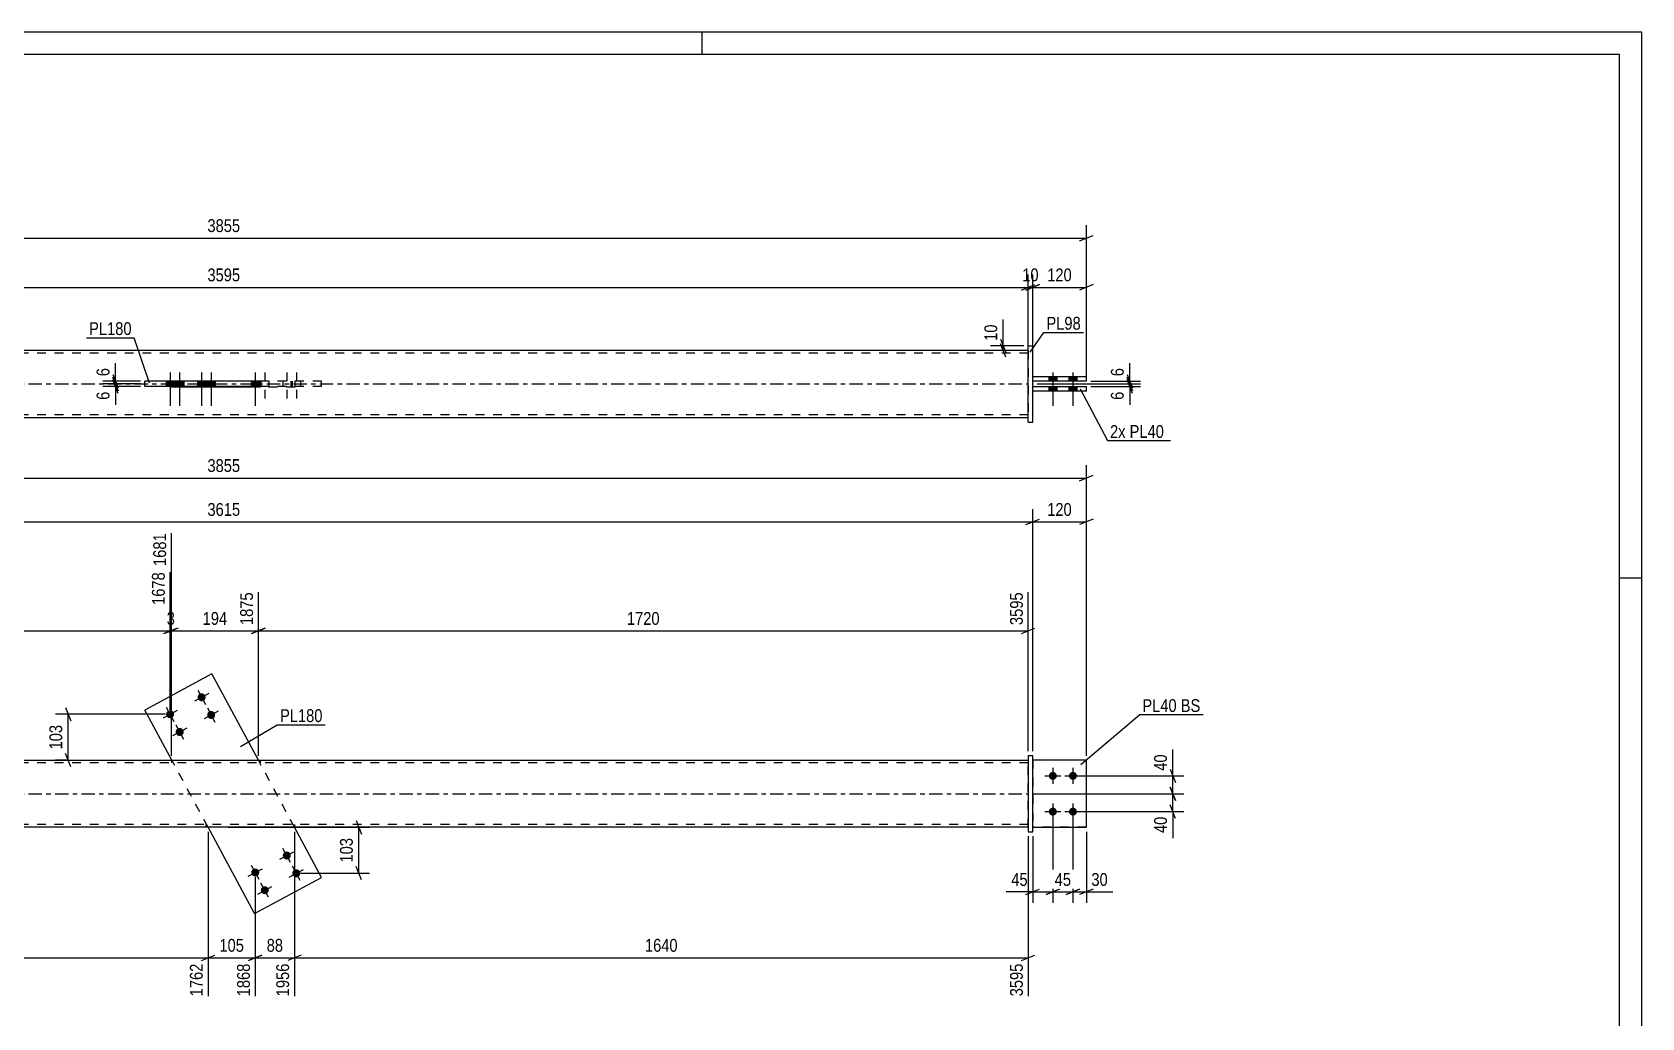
# Model space of a CAD drawing. Header units: millimetres. Extents: x 0 to 594, y 0 to 420.
# Drawn here: x 234.3 to 594, y 199.8 to 420 of the extents above; entities that cross this region are included whole.
import ezdxf

# ---------------------------------------------------------------- set-up
doc = ezdxf.new("R2010")
doc.units = ezdxf.units.MM
doc.linetypes.add('DXK_LINE_DOT2', pattern=[3.9198, 1.9599, -1.9599])
doc.linetypes.add('DXK_LINE_DOT3', pattern=[5.9187, 2.979, -0.9799, 0.9799, -0.9799])
doc.styles.add('Arial Narrow', font='ARIALN.TTF', dxfattribs={"height": 0.2})

# ---------------------------------------------------------------- blocks, each defined once
blk = doc.blocks.new('Unknown-580570954-1131')
at = {"color": 5, "linetype": 'Continuous'}
for p, q in [((594, 420), (0, 420)), ((384, 415), (384, 420)), ((594, 0), (594, 420)), ((589, 415), (5, 415)), ((589, 5), (589, 415)), ((594, 298), (589, 298))]:
    blk.add_line(p, q, dxfattribs=at)
blk = doc.blocks.new('Part-580570954-1697 - 1674')
at = {"color": 2, "linetype": 'Continuous'}
for p, q in [((457.88, 258.34), (456.88, 258.34)), ((456.88, 258.34), (456.88, 241.34)), ((457.88, 241.34), (457.88, 258.34)), ((456.88, 241.34), (457.88, 241.34))]:
    blk.add_line(p, q, dxfattribs=at)
blk = doc.blocks.new('Part-580570954-1686 - 1674')
at = {"linetype": 'Continuous'}
blk.add_hatch(color=2, dxfattribs=at).paths.add_polyline_path([(127.37, 242.34), (126.57, 243.74), (128.17, 243.74)])
at = {"color": 2, "linetype": 'Continuous'}
for p, q in [((97.37, 257.34), (456.88, 257.34)), ((456.88, 242.34), (97.37, 242.34)), ((127.37, 242.34), (126.57, 243.74)), ((126.57, 243.74), (128.17, 243.74)), ((128.17, 243.74), (127.37, 242.34))]:
    blk.add_line(p, q, dxfattribs=at)
at = {"color": 7, "linetype": 'DXK_LINE_DOT2'}
for p, q in [((97.37, 242.34), (97.37, 257.34)), ((456.88, 256.74), (97.37, 256.74)), ((265.44, 257.34), (265.44, 256.74)), ((285.27, 257.34), (285.27, 256.74)), ((456.88, 242.34), (456.88, 257.34)), ((456.88, 242.94), (97.37, 242.94)), ((273.19, 242.34), (273.19, 242.94)), ((273.19, 242.43), (273.19, 242.34)), ((293.02, 242.34), (293.02, 242.94)), ((293.02, 242.43), (293.02, 242.34))]:
    blk.add_line(p, q, dxfattribs=at)
at = {"color": 7, "linetype": 'DXK_LINE_DOT3'}
blk.add_line((97.37, 249.84), (456.88, 249.84), dxfattribs=at)
at = {"color": 2, "linetype": 'Continuous'}
blk.add_circle((127.37, 243.24), 1, dxfattribs=at)
blk = doc.blocks.new('Part-580570954-1691 - 1674')
at = {"color": 2, "linetype": 'Continuous'}
for p, q in [((469.88, 257.34), (457.88, 257.34)), ((469.88, 242.34), (469.88, 257.34)), ((457.88, 242.34), (469.88, 242.34))]:
    blk.add_line(p, q, dxfattribs=at)
at = {"color": 7, "linetype": 'DXK_LINE_DOT2'}
blk.add_line((457.88, 257.34), (457.88, 242.34), dxfattribs=at)
blk = doc.blocks.new('Part-580570954-1696 - 1674')
at = {"color": 7, "linetype": 'DXK_LINE_DOT2'}
for p, q in [((469.88, 257.34), (457.88, 257.34)), ((457.88, 242.34), (457.88, 257.34)), ((469.88, 242.34), (469.88, 257.34)), ((469.88, 242.34), (457.88, 242.34))]:
    blk.add_line(p, q, dxfattribs=at)
blk = doc.blocks.new('Part-580570954-1717 - 1674')
at = {"color": 2, "linetype": 'Continuous'}
for p, q in [((274.48, 276.61), (259.51, 268.55)), ((284.85, 257.34), (274.48, 276.61)), ((265.54, 257.34), (259.51, 268.55)), ((283.99, 223.07), (273.62, 242.34)), ((298.96, 231.13), (292.92, 242.34)), ((283.99, 223.07), (298.96, 231.13))]:
    blk.add_line(p, q, dxfattribs=at)
at = {"color": 7, "linetype": 'DXK_LINE_DOT2'}
for p, q in [((273.62, 242.34), (265.54, 257.34)), ((292.92, 242.34), (284.85, 257.34))]:
    blk.add_line(p, q, dxfattribs=at)
blk = doc.blocks.new('Bolt-580570954-1719 - 1674')
at = {"linetype": 'Continuous'}
for points in [[(290.41, 235.61, -1), (292, 236.47, -1)], [(283.37, 231.82, -1), (284.95, 232.68, -1)], [(292.54, 231.65, -1), (294.13, 232.5, -1)], [(285.5, 227.86, -1), (287.08, 228.71, -1)]]:
    blk.add_hatch(color=1, dxfattribs=at).paths.add_polyline_path(points)
at = {"color": 1, "linetype": 'Continuous'}
for p, q in [((292.06, 234.46), (290.35, 237.63)), ((285.01, 230.66), (283.31, 233.83)), ((289.62, 235.19), (292.79, 236.89)), ((282.57, 231.4), (285.74, 233.1)), ((291.75, 231.22), (294.92, 232.93)), ((294.19, 230.49), (292.48, 233.66)), ((284.71, 227.43), (287.88, 229.14)), ((287.14, 226.7), (285.44, 229.87))]:
    blk.add_line(p, q, dxfattribs=at)
blk = doc.blocks.new('Bolt-580570954-1720 - 1674')
at = {"linetype": 'Continuous'}
for points in [[(272.97, 271.82, -1), (271.38, 270.97, -1)], [(265.92, 268.03, -1), (264.34, 267.18, -1)], [(275.1, 267.86, -1), (273.52, 267.01, -1)], [(268.06, 264.07, -1), (266.47, 263.21, -1)]]:
    blk.add_hatch(color=1, dxfattribs=at).paths.add_polyline_path(points)
at = {"color": 1, "linetype": 'Continuous'}
for p, q in [((273.76, 272.25), (270.59, 270.54)), ((271.32, 272.98), (273.03, 269.81)), ((266.72, 268.46), (263.55, 266.75)), ((264.28, 269.19), (265.98, 266.02)), ((275.89, 268.29), (272.72, 266.58)), ((273.45, 269.02), (275.16, 265.85)), ((268.85, 264.49), (265.68, 262.79)), ((266.41, 265.23), (268.12, 262.06))]:
    blk.add_line(p, q, dxfattribs=at)
blk = doc.blocks.new('Bolt-580570954-1722 - 1674')
at = {"linetype": 'Continuous'}
for points in [[(462.38, 254.74, -1), (462.38, 252.94, -1)], [(466.88, 254.74, -1), (466.88, 252.94, -1)], [(462.38, 246.74, -1), (462.38, 244.94, -1)], [(466.88, 246.74, -1), (466.88, 244.94, -1)]]:
    blk.add_hatch(color=1, dxfattribs=at).paths.add_polyline_path(points)
at = {"color": 1, "linetype": 'Continuous'}
for p, q in [((462.38, 255.64), (462.38, 252.04)), ((466.88, 255.64), (466.88, 252.04)), ((460.58, 253.84), (464.18, 253.84)), ((465.08, 253.84), (468.68, 253.84)), ((460.58, 245.84), (464.18, 245.84)), ((462.38, 247.64), (462.38, 244.04)), ((465.08, 245.84), (468.68, 245.84)), ((466.88, 247.64), (466.88, 244.04))]:
    blk.add_line(p, q, dxfattribs=at)
blk = doc.blocks.new('Bolt-580570954-1372 - 1368')
at = {"linetype": 'Continuous'}
for points in [[(463.28, 343), (461.48, 343), (461.48, 342), (463.28, 342)], [(463.28, 343), (461.48, 343), (461.48, 342), (463.28, 342)], [(467.78, 343), (465.98, 343), (465.98, 342), (467.78, 342)], [(467.78, 343), (465.98, 343), (465.98, 342), (467.78, 342)], [(463.28, 340.8), (461.48, 340.8), (461.48, 339.8), (463.28, 339.8)], [(463.28, 340.8), (461.48, 340.8), (461.48, 339.8), (463.28, 339.8)], [(467.78, 340.8), (465.98, 340.8), (465.98, 339.8), (467.78, 339.8)], [(467.78, 340.8), (465.98, 340.8), (465.98, 339.8), (467.78, 339.8)]]:
    blk.add_hatch(color=1, dxfattribs=at).paths.add_polyline_path(points)
at = {"color": 1, "linetype": 'Continuous'}
for p, q in [((461.48, 343), (461.48, 342)), ((461.48, 343), (461.48, 342)), ((462.38, 344), (462.38, 336.5)), ((462.38, 344), (462.38, 336.5)), ((463.28, 343), (463.28, 342)), ((463.28, 343), (463.28, 342)), ((465.98, 343), (465.98, 342)), ((465.98, 343), (465.98, 342)), ((466.88, 344), (466.88, 336.5)), ((466.88, 344), (466.88, 336.5)), ((467.78, 343), (467.78, 342)), ((467.78, 343), (467.78, 342)), ((461.48, 340.8), (461.48, 339.8)), ((461.48, 340.8), (461.48, 339.8)), ((463.28, 340.8), (463.28, 339.8)), ((463.28, 340.8), (463.28, 339.8)), ((465.98, 340.8), (465.98, 339.8)), ((465.98, 340.8), (465.98, 339.8)), ((467.78, 340.8), (467.78, 339.8)), ((467.78, 340.8), (467.78, 339.8))]:
    blk.add_line(p, q, dxfattribs=at)
blk = doc.blocks.new('Part-580570954-1462 - 1368')
at = {"linetype": 'Continuous'}
blk.add_hatch(color=2, dxfattribs=at).paths.add_polyline_path([(127.37, 341.4), (126.57, 342.8), (128.17, 342.8)])
at = {"color": 2, "linetype": 'Continuous'}
for p, q in [((456.88, 348.9), (97.37, 348.9)), ((127.37, 341.4), (126.57, 342.8)), ((126.57, 342.8), (128.17, 342.8)), ((128.17, 342.8), (127.37, 341.4)), ((265.44, 342), (265.44, 342.1)), ((265.44, 342.1), (285.27, 342.1)), ((273.19, 342), (273.19, 342.1)), ((285.27, 342.1), (285.27, 340.7)), ((265.44, 340.7), (265.44, 340.8)), ((285.27, 340.7), (265.44, 340.7)), ((273.19, 340.7), (273.19, 340.8)), ((97.37, 333.9), (456.88, 333.9))]:
    blk.add_line(p, q, dxfattribs=at)
at = {"color": 7, "linetype": 'DXK_LINE_DOT2'}
for p, q in [((97.37, 333.9), (97.37, 348.9)), ((456.88, 348.9), (456.88, 333.9)), ((456.88, 348.3), (97.37, 348.3)), ((265.44, 342.1), (265.44, 340.8)), ((273.19, 342.1), (273.19, 340.8)), ((285.27, 342.1), (293.02, 342.1)), ((293.02, 342.1), (293.02, 340.7)), ((293.02, 340.7), (285.27, 340.7)), ((456.88, 334.5), (97.37, 334.5))]:
    blk.add_line(p, q, dxfattribs=at)
at = {"color": 7, "linetype": 'DXK_LINE_DOT3'}
blk.add_line((97.37, 341.4), (456.88, 341.4), dxfattribs=at)
at = {"color": 2, "linetype": 'Continuous'}
blk.add_circle((127.37, 342.3), 1, dxfattribs=at)
blk = doc.blocks.new('Part-580570954-1398 - 1368')
at = {"color": 2, "linetype": 'Continuous'}
for p, q in [((259.51, 340.8), (259.51, 342)), ((285.27, 342), (259.51, 342)), ((274.48, 340.8), (274.48, 342)), ((285.27, 340.8), (259.51, 340.8))]:
    blk.add_line(p, q, dxfattribs=at)
at = {"color": 7, "linetype": 'DXK_LINE_DOT2'}
for p, q in [((283.99, 340.8), (283.99, 342)), ((298.96, 342), (285.27, 342)), ((298.96, 340.8), (298.96, 342)), ((298.96, 340.8), (285.27, 340.8))]:
    blk.add_line(p, q, dxfattribs=at)
blk = doc.blocks.new('Part-580570954-1434 - 1368')
at = {"color": 2, "linetype": 'Continuous'}
for p, q in [((456.88, 332.9), (456.88, 349.9)), ((456.88, 349.9), (457.88, 349.9)), ((457.88, 332.9), (457.88, 349.9)), ((456.88, 332.9), (457.88, 332.9))]:
    blk.add_line(p, q, dxfattribs=at)
blk = doc.blocks.new('Bolt-580570954-1441 - 1368')
at = {"linetype": 'Continuous'}
blk.add_hatch(color=1, dxfattribs=at).paths.add_polyline_path([(283.26, 340.8), (285.06, 340.8), (285.06, 342), (283.26, 342)])
at = {"color": 1, "linetype": 'Continuous'}
for p, q in [((283.26, 342), (283.26, 340.8)), ((284.16, 344), (284.16, 336.5)), ((285.06, 342), (285.06, 340.8))]:
    blk.add_line(p, q, dxfattribs=at)
at = {"color": 1, "linetype": 'DXK_LINE_DOT2'}
for p, q in [((285.39, 342), (285.39, 340.8)), ((286.29, 344), (286.29, 336.5)), ((287.19, 342), (287.19, 340.8)), ((290.3, 342), (290.3, 340.8)), ((291.2, 344), (291.2, 336.5)), ((292.1, 342), (292.1, 340.8)), ((292.44, 342), (292.44, 340.8)), ((293.34, 344), (293.34, 336.5)), ((294.24, 342), (294.24, 340.8))]:
    blk.add_line(p, q, dxfattribs=at)
blk = doc.blocks.new('Bolt-580570954-1442 - 1368')
at = {"linetype": 'Continuous'}
for points in [[(266.03, 342), (264.23, 342), (264.23, 340.8), (266.03, 340.8)], [(268.16, 342), (266.36, 342), (266.36, 340.8), (268.16, 340.8)], [(273.07, 342), (271.27, 342), (271.27, 340.8), (273.07, 340.8)], [(275.21, 342), (273.41, 342), (273.41, 340.8), (275.21, 340.8)]]:
    blk.add_hatch(color=1, dxfattribs=at).paths.add_polyline_path(points)
at = {"color": 1, "linetype": 'Continuous'}
for p, q in [((264.23, 342), (264.23, 340.8)), ((265.13, 344), (265.13, 336.5)), ((266.03, 342), (266.03, 340.8)), ((266.36, 342), (266.36, 340.8)), ((267.26, 344), (267.26, 336.5)), ((268.16, 342), (268.16, 340.8)), ((271.27, 342), (271.27, 340.8)), ((272.17, 344), (272.17, 336.5)), ((273.07, 342), (273.07, 340.8)), ((273.41, 342), (273.41, 340.8)), ((274.31, 344), (274.31, 336.5)), ((275.21, 342), (275.21, 340.8))]:
    blk.add_line(p, q, dxfattribs=at)
blk = doc.blocks.new('Part-580570954-1467 - 1368')
at = {"color": 2, "linetype": 'Continuous'}
for p, q in [((457.88, 340.8), (469.88, 340.8)), ((469.88, 339.8), (457.88, 339.8)), ((469.88, 339.8), (469.88, 340.8))]:
    blk.add_line(p, q, dxfattribs=at)
at = {"color": 7, "linetype": 'DXK_LINE_DOT2'}
blk.add_line((457.88, 339.8), (457.88, 340.8), dxfattribs=at)
blk = doc.blocks.new('Part-580570954-1472 - 1368')
at = {"color": 2, "linetype": 'Continuous'}
for p, q in [((469.88, 343), (457.88, 343)), ((469.88, 342), (457.88, 342)), ((469.88, 342), (469.88, 343))]:
    blk.add_line(p, q, dxfattribs=at)
at = {"color": 7, "linetype": 'DXK_LINE_DOT2'}
blk.add_line((457.88, 342), (457.88, 343), dxfattribs=at)
blk = doc.blocks.new('StraightDimension-580570954-1978 - 1674')
at = {"color": 7, "linetype": 'Continuous'}
for p, q in [((265.44, 258.34), (265.44, 308.05)), ((265.13, 268.6), (265.13, 299.35)), ((263.63, 285.63), (266.63, 286.83)), ((266.94, 286.83), (263.94, 285.63)), ((265.13, 286.23), (265.44, 286.23))]:
    blk.add_line(p, q, dxfattribs=at)
at = {"color": 0, "linetype": 'Continuous'}
blk.add_wipeout([(264.84, 308.65), (260.64, 308.65), (260.64, 300.13), (264.84, 300.13)], dxfattribs=at)
at = {"color": 0}
blk.add_wipeout([(266.8, 286.98), (266.8, 291.18), (263.77, 291.18), (263.77, 286.98)], dxfattribs=at)
at = {"color": 3, "linetype": 'Continuous', "style": 'Arial Narrow'}
blk.add_text('1681', height=2.863, rotation=90.0002, dxfattribs=at).set_placement((264.24, 300.73))
at = {"color": 3, "style": 'Arial Narrow'}
blk.add_text('3', height=2.86, dxfattribs=at).set_placement((264.37, 287.58))
blk = doc.blocks.new('StraightDimension-580570954-2012 - 1674')
at = {"color": 7, "linetype": 'Continuous'}
for p, q in [((284.85, 258.34), (284.85, 294.85)), ((456.88, 259.34), (456.88, 294.85)), ((286.35, 286.83), (283.35, 285.63)), ((284.85, 286.23), (456.88, 286.23)), ((455.38, 285.63), (458.38, 286.83))]:
    blk.add_line(p, q, dxfattribs=at)
at = {"color": 0, "linetype": 'Continuous'}
blk.add_wipeout([(456.28, 295.45), (452.08, 295.45), (452.08, 286.93), (456.28, 286.93)], dxfattribs=at)
at = {"color": 0}
blk.add_wipeout([(375.12, 286.98), (375.12, 291.18), (366.61, 291.18), (366.61, 286.98)], dxfattribs=at)
at = {"color": 3, "linetype": 'Continuous', "style": 'Arial Narrow'}
blk.add_text('3595', height=2.863, rotation=90.0002, dxfattribs=at).set_placement((455.68, 287.53))
at = {"color": 3, "style": 'Arial Narrow'}
blk.add_text('1720', height=2.863, dxfattribs=at).set_placement((367.21, 287.58))
blk = doc.blocks.new('StraightDimension-580570954-1776 - 1674')
at = {"color": 7, "linetype": 'Continuous'}
for p, q in [((467.88, 253.84), (491.63, 253.84)), ((488.63, 255.34), (489.83, 252.34)), ((489.23, 249.84), (489.23, 253.84)), ((457.88, 249.84), (491.63, 249.84)), ((489.83, 248.34), (488.63, 251.34))]:
    blk.add_line(p, q, dxfattribs=at)
at = {"color": 0}
blk.add_wipeout([(488.48, 259.22), (484.28, 259.22), (484.28, 254.37), (488.48, 254.37)], dxfattribs=at)
at = {"color": 7, "linetype": 'Continuous'}
blk.add_line((489.23, 253.84), (489.23, 259.75), dxfattribs=at)
blk.add_line((489.23, 253.84), (489.23, 259.75), dxfattribs=at)
at = {"color": 3, "style": 'Arial Narrow'}
blk.add_text('40', height=2.863, rotation=90.0002, dxfattribs=at).set_placement((487.88, 254.97))
blk = doc.blocks.new('StraightDimension-580570954-1838 - 1674')
at = {"color": 7, "linetype": 'Continuous'}
for p, q in [((462.38, 244.84), (462.38, 225.5)), ((457.88, 240.34), (457.88, 225.5)), ((456.38, 227.3), (459.38, 228.5)), ((457.88, 227.9), (462.38, 227.9)), ((463.88, 228.5), (460.88, 227.3))]:
    blk.add_line(p, q, dxfattribs=at)
at = {"color": 0}
blk.add_wipeout([(457.35, 228.65), (457.35, 232.85), (452.5, 232.85), (452.5, 228.65)], dxfattribs=at)
at = {"color": 7, "linetype": 'Continuous'}
blk.add_line((457.88, 227.9), (451.97, 227.9), dxfattribs=at)
blk.add_line((457.88, 227.9), (451.97, 227.9), dxfattribs=at)
at = {"color": 3, "style": 'Arial Narrow'}
blk.add_text('45', height=2.863, dxfattribs=at).set_placement((453.1, 229.25))
blk = doc.blocks.new('StraightDimension-580570954-1906 - 1674')
at = {"color": 7, "linetype": 'Continuous'}
for p, q in [((292.92, 241.34), (292.92, 204.58)), ((284.16, 231.25), (284.16, 204.58)), ((282.66, 212.59), (285.66, 213.79)), ((284.16, 213.19), (292.92, 213.19)), ((294.42, 213.79), (291.42, 212.59))]:
    blk.add_line(p, q, dxfattribs=at)
at = {"color": 0}
blk.add_wipeout([(290.97, 213.94), (290.97, 218.14), (286.11, 218.14), (286.11, 213.94)], dxfattribs=at)
at = {"color": 3, "style": 'Arial Narrow'}
blk.add_text('88', height=2.863, dxfattribs=at).set_placement((286.71, 214.54))
at = {"color": 0, "linetype": 'Continuous'}
blk.add_wipeout([(292.32, 212.49), (288.12, 212.49), (288.12, 203.98), (292.32, 203.98)], dxfattribs=at)
at = {"color": 3, "linetype": 'Continuous', "style": 'Arial Narrow'}
blk.add_text('1956', height=2.863, rotation=90.0002, dxfattribs=at).set_placement((291.72, 204.58))
blk = doc.blocks.new('StraightDimension-580570954-1815 - 1674')
at = {"color": 7, "linetype": 'Continuous'}
for p, q in [((466.88, 244.84), (466.88, 225.5)), ((469.88, 241.34), (469.88, 225.5)), ((465.38, 227.3), (468.38, 228.5)), ((466.88, 227.9), (469.88, 227.9)), ((471.38, 228.5), (468.38, 227.3))]:
    blk.add_line(p, q, dxfattribs=at)
at = {"color": 0}
blk.add_wipeout([(475.26, 228.65), (475.26, 232.85), (470.4, 232.85), (470.4, 228.65)], dxfattribs=at)
at = {"color": 7, "linetype": 'Continuous'}
blk.add_line((469.88, 227.9), (475.78, 227.9), dxfattribs=at)
blk.add_line((469.88, 227.9), (475.78, 227.9), dxfattribs=at)
at = {"color": 3, "style": 'Arial Narrow'}
blk.add_text('30', height=2.863, dxfattribs=at).set_placement((471, 229.25))
blk = doc.blocks.new('StraightDimension-580570954-2025 - 1674')
at = {"color": 7, "linetype": 'Continuous'}
for p, q in [((84.37, 320.39), (469.88, 320.39)), ((468.38, 319.79), (471.38, 320.99)), ((469.88, 258.34), (469.88, 323.24))]:
    blk.add_line(p, q, dxfattribs=at)
at = {"color": 0}
blk.add_wipeout([(281.38, 321.14), (281.38, 325.34), (272.87, 325.34), (272.87, 321.14)], dxfattribs=at)
at = {"color": 3, "style": 'Arial Narrow'}
blk.add_text('3855', height=2.863, dxfattribs=at).set_placement((273.47, 321.74))
blk = doc.blocks.new('StraightDimension-580570954-1752 - 1674')
at = {"color": 7, "linetype": 'Continuous'}
for p, q in [((264.13, 267.6), (239.51, 267.6)), ((241.76, 269.1), (242.96, 266.1)), ((242.36, 257.34), (242.36, 267.6)), ((242.22, 257.34), (239.51, 257.34)), ((242.96, 255.84), (241.76, 258.84))]:
    blk.add_line(p, q, dxfattribs=at)
at = {"color": 0}
blk.add_wipeout([(241.61, 265.81), (237.41, 265.81), (237.41, 259.13), (241.61, 259.13)], dxfattribs=at)
at = {"color": 3, "style": 'Arial Narrow'}
blk.add_text('103', height=2.863, rotation=90.0002, dxfattribs=at).set_placement((241.01, 259.73))
blk = doc.blocks.new('StraightDimension-580570954-1724 - 1674')
at = {"color": 7, "linetype": 'Continuous'}
for p, q in [((457.88, 259.34), (457.88, 313.43)), ((469.88, 258.34), (469.88, 313.43)), ((456.38, 309.98), (459.38, 311.18)), ((457.88, 310.58), (469.88, 310.58)), ((471.38, 311.18), (468.38, 309.98))]:
    blk.add_line(p, q, dxfattribs=at)
at = {"color": 0}
blk.add_wipeout([(467.22, 311.33), (467.22, 315.53), (460.53, 315.53), (460.53, 311.33)], dxfattribs=at)
at = {"color": 3, "style": 'Arial Narrow'}
blk.add_text('120', height=2.863, dxfattribs=at).set_placement((461.13, 311.93))
blk = doc.blocks.new('StraightDimension-580570954-1734 - 1674')
at = {"color": 7, "linetype": 'Continuous'}
for p, q in [((457.88, 259.34), (457.88, 313.43)), ((96.37, 310.58), (457.88, 310.58)), ((456.38, 309.98), (459.38, 311.18))]:
    blk.add_line(p, q, dxfattribs=at)
at = {"color": 0}
blk.add_wipeout([(281.38, 311.33), (281.38, 315.53), (272.87, 315.53), (272.87, 311.33)], dxfattribs=at)
at = {"color": 3, "style": 'Arial Narrow'}
blk.add_text('3615', height=2.863, dxfattribs=at).set_placement((273.47, 311.93))
blk = doc.blocks.new('StraightDimension-580570954-1828 - 1674')
at = {"color": 7, "linetype": 'Continuous'}
for p, q in [((462.38, 244.84), (462.38, 225.5)), ((466.88, 244.84), (466.88, 225.5)), ((460.88, 227.3), (463.88, 228.5)), ((462.38, 227.9), (466.88, 227.9)), ((468.38, 228.5), (465.38, 227.3))]:
    blk.add_line(p, q, dxfattribs=at)
at = {"color": 0}
blk.add_wipeout([(467.06, 228.65), (467.06, 232.85), (462.2, 232.85), (462.2, 228.65)], dxfattribs=at)
at = {"color": 3, "style": 'Arial Narrow'}
blk.add_text('45', height=2.863, dxfattribs=at).set_placement((462.8, 229.25))
blk = doc.blocks.new('StraightDimension-580570954-1763 - 1674')
at = {"color": 7, "linetype": 'Continuous'}
for p, q in [((457.88, 249.84), (491.63, 249.84)), ((488.63, 251.34), (489.83, 248.34)), ((489.23, 245.84), (489.23, 249.84)), ((467.88, 245.84), (491.63, 245.84)), ((489.83, 244.34), (488.63, 247.34))]:
    blk.add_line(p, q, dxfattribs=at)
at = {"color": 0}
blk.add_wipeout([(488.48, 245.32), (484.28, 245.32), (484.28, 240.46), (488.48, 240.46)], dxfattribs=at)
at = {"color": 7, "linetype": 'Continuous'}
blk.add_line((489.23, 245.84), (489.23, 239.93), dxfattribs=at)
blk.add_line((489.23, 245.84), (489.23, 239.93), dxfattribs=at)
at = {"color": 3, "style": 'Arial Narrow'}
blk.add_text('40', height=2.863, rotation=90.0002, dxfattribs=at).set_placement((487.88, 241.06))
blk = doc.blocks.new('StraightDimension-580570954-1790 - 1674')
at = {"color": 7, "linetype": 'Continuous'}
for p, q in [((278.12, 242.34), (309.7, 242.34)), ((306.7, 243.84), (307.9, 240.84)), ((307.3, 232.08), (307.3, 242.34)), ((294.34, 232.08), (309.7, 232.08)), ((307.9, 230.58), (306.7, 233.58))]:
    blk.add_line(p, q, dxfattribs=at)
at = {"color": 0}
blk.add_wipeout([(306.55, 240.55), (302.35, 240.55), (302.35, 233.87), (306.55, 233.87)], dxfattribs=at)
at = {"color": 3, "style": 'Arial Narrow'}
blk.add_text('103', height=2.863, rotation=90.0002, dxfattribs=at).set_placement((305.95, 234.47))
blk = doc.blocks.new('StraightDimension-580570954-1894 - 1674')
at = {"color": 7, "linetype": 'Continuous'}
for p, q in [((292.92, 241.34), (292.92, 204.58)), ((456.88, 240.34), (456.88, 204.58)), ((294.42, 213.79), (291.42, 212.59)), ((292.92, 213.19), (456.88, 213.19)), ((455.38, 212.59), (458.38, 213.79))]:
    blk.add_line(p, q, dxfattribs=at)
at = {"color": 0}
blk.add_wipeout([(379.16, 213.94), (379.16, 218.14), (370.64, 218.14), (370.64, 213.94)], dxfattribs=at)
at = {"color": 0, "linetype": 'Continuous'}
blk.add_wipeout([(456.28, 212.49), (452.08, 212.49), (452.08, 203.98), (456.28, 203.98)], dxfattribs=at)
at = {"color": 3, "style": 'Arial Narrow'}
blk.add_text('1640', height=2.863, dxfattribs=at).set_placement((371.24, 214.54))
at = {"color": 3, "linetype": 'Continuous', "style": 'Arial Narrow'}
blk.add_text('3595', height=2.863, rotation=90.0002, dxfattribs=at).set_placement((455.68, 204.58))
blk = doc.blocks.new('StraightDimension-580570954-1920 - 1674')
at = {"color": 7, "linetype": 'Continuous'}
for p, q in [((273.62, 241.34), (273.62, 204.58)), ((284.16, 231.25), (284.16, 204.58)), ((272.12, 212.59), (275.12, 213.79)), ((273.62, 213.19), (284.16, 213.19)), ((285.66, 213.79), (282.66, 212.59))]:
    blk.add_line(p, q, dxfattribs=at)
at = {"color": 0}
blk.add_wipeout([(282.23, 213.94), (282.23, 218.14), (275.55, 218.14), (275.55, 213.94)], dxfattribs=at)
at = {"color": 3, "style": 'Arial Narrow'}
blk.add_text('105', height=2.863, dxfattribs=at).set_placement((276.15, 214.54))
at = {"color": 0, "linetype": 'Continuous'}
blk.add_wipeout([(283.56, 212.49), (279.36, 212.49), (279.36, 203.98), (283.56, 203.98)], dxfattribs=at)
at = {"color": 3, "linetype": 'Continuous', "style": 'Arial Narrow'}
blk.add_text('1868', height=2.863, rotation=90.0002, dxfattribs=at).set_placement((282.96, 204.58))
blk = doc.blocks.new('StraightDimension-580570954-1934 - 1674')
at = {"color": 7, "linetype": 'Continuous'}
for p, q in [((273.62, 241.34), (273.62, 204.58)), ((97.37, 240.34), (97.37, 210.06)), ((98.87, 213.79), (95.87, 212.59)), ((97.37, 213.19), (273.62, 213.19)), ((272.12, 212.59), (275.12, 213.79))]:
    blk.add_line(p, q, dxfattribs=at)
at = {"color": 0}
blk.add_wipeout([(189.75, 213.94), (189.75, 218.14), (181.24, 218.14), (181.24, 213.94)], dxfattribs=at)
at = {"color": 0, "linetype": 'Continuous'}
for points in [[(96.77, 212.49), (92.57, 212.49), (92.57, 209.46), (96.77, 209.46)], [(273.02, 212.49), (268.82, 212.49), (268.82, 203.98), (273.02, 203.98)]]:
    blk.add_wipeout(points, dxfattribs=at)
at = {"color": 3, "style": 'Arial Narrow'}
blk.add_text('1762', height=2.863, dxfattribs=at).set_placement((181.84, 214.54))
at = {"color": 3, "linetype": 'Continuous', "style": 'Arial Narrow'}
for s, height, p in [('0', 2.86, (96.17, 210.06)), ('1762', 2.863, (272.42, 204.58))]:
    blk.add_text(s, height=height, rotation=90.0002, dxfattribs=at).set_placement(p)
blk = doc.blocks.new('StraightDimension-580570954-1972 - 1674')
at = {"color": 7, "linetype": 'Continuous'}
for p, q in [((265.13, 268.6), (265.13, 299.35)), ((97.37, 259.34), (97.37, 289.36)), ((98.87, 286.83), (95.87, 285.63)), ((97.37, 286.23), (265.13, 286.23)), ((263.63, 285.63), (266.63, 286.83))]:
    blk.add_line(p, q, dxfattribs=at)
at = {"color": 0, "linetype": 'Continuous'}
for points in [[(264.53, 299.95), (260.33, 299.95), (260.33, 291.43), (264.53, 291.43)], [(96.77, 289.96), (92.57, 289.96), (92.57, 286.93), (96.77, 286.93)]]:
    blk.add_wipeout(points, dxfattribs=at)
at = {"color": 0}
blk.add_wipeout([(185.51, 286.98), (185.51, 291.18), (177, 291.18), (177, 286.98)], dxfattribs=at)
at = {"color": 3, "linetype": 'Continuous', "style": 'Arial Narrow'}
for s, height, p in [('1678', 2.863, (263.93, 292.03)), ('0', 2.86, (96.17, 287.53))]:
    blk.add_text(s, height=height, rotation=90.0002, dxfattribs=at).set_placement(p)
at = {"color": 3, "style": 'Arial Narrow'}
blk.add_text('1678', height=2.863, dxfattribs=at).set_placement((177.6, 287.58))
blk = doc.blocks.new('StraightDimension-580570954-1992 - 1674')
at = {"color": 7, "linetype": 'Continuous'}
for p, q in [((265.44, 258.34), (265.44, 308.05)), ((284.85, 258.34), (284.85, 294.85)), ((266.94, 286.83), (263.94, 285.63)), ((265.44, 286.23), (284.85, 286.23)), ((283.35, 285.63), (286.35, 286.83))]:
    blk.add_line(p, q, dxfattribs=at)
at = {"color": 0}
blk.add_wipeout([(278.49, 286.98), (278.49, 291.18), (271.8, 291.18), (271.8, 286.98)], dxfattribs=at)
at = {"color": 3, "style": 'Arial Narrow'}
blk.add_text('194', height=2.863, dxfattribs=at).set_placement((272.4, 287.58))
at = {"color": 0, "linetype": 'Continuous'}
blk.add_wipeout([(284.25, 295.45), (280.05, 295.45), (280.05, 286.93), (284.25, 286.93)], dxfattribs=at)
at = {"color": 3, "linetype": 'Continuous', "style": 'Arial Narrow'}
blk.add_text('1875', height=2.863, rotation=90.0002, dxfattribs=at).set_placement((283.65, 287.53))
blk = doc.blocks.new('StraightDimension-580570954-1522 - 1368')
at = {"color": 7, "linetype": 'Continuous'}
for p, q in [((455.38, 362.39), (458.38, 363.59)), ((459.38, 363.59), (456.38, 362.39)), ((456.88, 333.9), (456.88, 365.84)), ((457.88, 333.9), (457.88, 365.84)), ((456.88, 362.99), (457.88, 362.99))]:
    blk.add_line(p, q, dxfattribs=at)
at = {"color": 0}
blk.add_wipeout([(459.81, 363.74), (459.81, 367.94), (454.95, 367.94), (454.95, 363.74)], dxfattribs=at)
at = {"color": 3, "style": 'Arial Narrow'}
blk.add_text('10', height=2.863, dxfattribs=at).set_placement((455.55, 364.34))
blk = doc.blocks.new('StraightDimension-580570954-1531 - 1368')
at = {"color": 7, "linetype": 'Continuous'}
for p, q in [((455.38, 362.39), (458.38, 363.59)), ((456.88, 333.9), (456.88, 365.84)), ((97.37, 362.99), (456.88, 362.99))]:
    blk.add_line(p, q, dxfattribs=at)
at = {"color": 0}
blk.add_wipeout([(281.38, 363.74), (281.38, 367.94), (272.87, 367.94), (272.87, 363.74)], dxfattribs=at)
at = {"color": 3, "style": 'Arial Narrow'}
blk.add_text('3595', height=2.863, dxfattribs=at).set_placement((273.47, 364.34))
blk = doc.blocks.new('StraightDimension-580570954-1474 - 1368')
at = {"color": 7, "linetype": 'Continuous'}
for p, q in [((478.97, 342.9), (480.17, 339.9)), ((480.17, 339.3), (478.97, 342.3)), ((458.88, 341.4), (481.97, 341.4)), ((470.88, 340.8), (481.97, 340.8)), ((479.57, 340.8), (479.57, 341.4))]:
    blk.add_line(p, q, dxfattribs=at)
at = {"color": 0}
blk.add_wipeout([(478.82, 340.28), (474.62, 340.28), (474.62, 337.25), (478.82, 337.25)], dxfattribs=at)
at = {"color": 7, "linetype": 'Continuous'}
blk.add_line((479.57, 340.8), (479.57, 336.72), dxfattribs=at)
blk.add_line((479.57, 340.8), (479.57, 336.72), dxfattribs=at)
at = {"color": 3, "style": 'Arial Narrow'}
blk.add_text('6', height=2.86, rotation=90.0002, dxfattribs=at).set_placement((478.22, 337.85))
blk = doc.blocks.new('StraightDimension-580570954-1488 - 1368')
at = {"color": 7, "linetype": 'Continuous'}
for p, q in [((470.88, 342), (481.97, 342)), ((478.97, 343.5), (480.17, 340.5)), ((480.17, 339.9), (478.97, 342.9)), ((479.57, 341.4), (479.57, 342)), ((458.88, 341.4), (481.97, 341.4))]:
    blk.add_line(p, q, dxfattribs=at)
at = {"color": 0}
blk.add_wipeout([(478.82, 345.55), (474.62, 345.55), (474.62, 342.53), (478.82, 342.53)], dxfattribs=at)
at = {"color": 7, "linetype": 'Continuous'}
blk.add_line((479.57, 342), (479.57, 346.08), dxfattribs=at)
blk.add_line((479.57, 342), (479.57, 346.08), dxfattribs=at)
at = {"color": 3, "style": 'Arial Narrow'}
blk.add_text('6', height=2.86, rotation=90.0002, dxfattribs=at).set_placement((478.22, 343.13))
blk = doc.blocks.new('StraightDimension-580570954-1512 - 1368')
at = {"color": 7, "linetype": 'Continuous'}
for p, q in [((456.38, 362.39), (459.38, 363.59)), ((457.88, 333.9), (457.88, 365.84)), ((471.38, 363.59), (468.38, 362.39)), ((469.88, 343), (469.88, 365.84)), ((457.88, 362.99), (469.88, 362.99))]:
    blk.add_line(p, q, dxfattribs=at)
at = {"color": 0}
blk.add_wipeout([(467.22, 363.74), (467.22, 367.94), (460.53, 367.94), (460.53, 363.74)], dxfattribs=at)
at = {"color": 3, "style": 'Arial Narrow'}
blk.add_text('120', height=2.863, dxfattribs=at).set_placement((461.13, 364.34))
blk = doc.blocks.new('StraightDimension-580570954-1561 - 1368')
at = {"color": 7, "linetype": 'Continuous'}
for p, q in [((468.38, 373.4), (471.38, 374.6)), ((469.88, 344), (469.88, 376.85)), ((84.37, 374), (469.88, 374))]:
    blk.add_line(p, q, dxfattribs=at)
at = {"color": 0}
blk.add_wipeout([(281.38, 374.75), (281.38, 378.95), (272.87, 378.95), (272.87, 374.75)], dxfattribs=at)
at = {"color": 3, "style": 'Arial Narrow'}
blk.add_text('3855', height=2.863, dxfattribs=at).set_placement((273.47, 375.35))
blk = doc.blocks.new('StraightDimension-580570954-1572 - 1368')
at = {"color": 7, "linetype": 'Continuous'}
for p, q in [((258.51, 342), (250.07, 342)), ((252.32, 343.5), (253.52, 340.5)), ((253.52, 339.9), (252.32, 342.9)), ((252.92, 341.4), (252.92, 342)), ((258.51, 341.4), (250.07, 341.4))]:
    blk.add_line(p, q, dxfattribs=at)
at = {"color": 0}
blk.add_wipeout([(252.17, 345.55), (247.97, 345.55), (247.97, 342.53), (252.17, 342.53)], dxfattribs=at)
at = {"color": 7, "linetype": 'Continuous'}
blk.add_line((252.92, 342), (252.92, 346.08), dxfattribs=at)
blk.add_line((252.92, 342), (252.92, 346.08), dxfattribs=at)
at = {"color": 3, "style": 'Arial Narrow'}
blk.add_text('6', height=2.86, rotation=90.0002, dxfattribs=at).set_placement((251.57, 343.13))
blk = doc.blocks.new('StraightDimension-580570954-1576 - 1368')
at = {"color": 7, "linetype": 'Continuous'}
for p, q in [((252.32, 342.9), (253.52, 339.9)), ((253.52, 339.3), (252.32, 342.3)), ((258.51, 341.4), (250.07, 341.4)), ((258.51, 340.8), (250.07, 340.8)), ((252.92, 340.8), (252.92, 341.4))]:
    blk.add_line(p, q, dxfattribs=at)
at = {"color": 0}
blk.add_wipeout([(252.17, 340.28), (247.97, 340.28), (247.97, 337.25), (252.17, 337.25)], dxfattribs=at)
at = {"color": 7, "linetype": 'Continuous'}
blk.add_line((252.92, 340.8), (252.92, 336.72), dxfattribs=at)
blk.add_line((252.92, 340.8), (252.92, 336.72), dxfattribs=at)
at = {"color": 3, "style": 'Arial Narrow'}
blk.add_text('6', height=2.86, rotation=90.0002, dxfattribs=at).set_placement((251.57, 337.85))
blk = doc.blocks.new('StraightDimension-580570954-5699 - 1368')
at = {"color": 7, "linetype": 'Continuous'}
for p, q in [((455.88, 349.9), (448.45, 349.9)), ((455.88, 348.9), (448.45, 348.9)), ((450.7, 351.4), (451.9, 348.4)), ((451.9, 347.4), (450.7, 350.4)), ((451.3, 348.9), (451.3, 349.9))]:
    blk.add_line(p, q, dxfattribs=at)
at = {"color": 0}
blk.add_wipeout([(450.55, 355.28), (446.35, 355.28), (446.35, 350.43), (450.55, 350.43)], dxfattribs=at)
at = {"color": 7, "linetype": 'Continuous'}
blk.add_line((451.3, 349.9), (451.3, 355.81), dxfattribs=at)
blk.add_line((451.3, 349.9), (451.3, 355.81), dxfattribs=at)
at = {"color": 3, "style": 'Arial Narrow'}
blk.add_text('10', height=2.863, rotation=90.0002, dxfattribs=at).set_placement((449.95, 351.03))
blk = doc.blocks.new('Mark-580570954-1713 - 1674')
at = {"color": 0}
blk.add_wipeout([(299.19, 265.86), (299.19, 268.86), (289.69, 268.86), (289.69, 265.86)], dxfattribs=at)
blk.add_wipeout([(299.19, 265.86), (299.19, 268.86), (289.69, 268.86), (289.69, 265.86)], dxfattribs=at)
at = {"color": 30, "linetype": 'Continuous'}
for p, q in [((280.85, 260.4), (289.09, 265.26)), ((289.09, 265.26), (299.79, 265.26))]:
    blk.add_line(p, q, dxfattribs=at)
at = {"color": 3, "style": 'Arial Narrow'}
blk.add_text('PL180', height=2.863, dxfattribs=at).set_placement((289.69, 265.86))
blk = doc.blocks.new('MarkSet-580570954-2054 - 1674')
at = {"color": 0}
blk.add_wipeout([(490.07, 268.11), (490.07, 271.11), (482.39, 271.11), (482.39, 268.11)], dxfattribs=at)
blk.add_wipeout([(490.07, 268.11), (490.07, 271.11), (482.39, 271.11), (482.39, 268.11)], dxfattribs=at)
at = {"color": 30, "linetype": 'Continuous'}
blk.add_line((468.66, 256.38), (481.79, 267.51), dxfattribs=at)
at = {"color": 0}
blk.add_wipeout([(495.35, 268.11), (495.35, 271.11), (490.97, 271.11), (490.97, 268.11)], dxfattribs=at)
blk.add_wipeout([(495.35, 268.11), (495.35, 271.11), (490.97, 271.11), (490.97, 268.11)], dxfattribs=at)
at = {"color": 30, "linetype": 'Continuous'}
blk.add_line((481.79, 267.51), (495.95, 267.51), dxfattribs=at)
at = {"color": 3, "style": 'Arial Narrow'}
for s, p in [('PL40', (482.39, 268.11)), ('BS', (490.97, 268.11))]:
    blk.add_text(s, height=2.863, dxfattribs=at).set_placement(p)
blk = doc.blocks.new('Mark-580570954-1393 - 1368')
at = {"color": 0}
blk.add_wipeout([(256.53, 352.34), (256.53, 355.34), (247.03, 355.34), (247.03, 352.34)], dxfattribs=at)
blk.add_wipeout([(256.53, 352.34), (256.53, 355.34), (247.03, 355.34), (247.03, 352.34)], dxfattribs=at)
at = {"color": 30, "linetype": 'Continuous'}
for p in [(246.43, 351.74), (260.51, 341.57)]:
    blk.add_line(p, (257.13, 351.74), dxfattribs=at)
at = {"color": 3, "style": 'Arial Narrow'}
blk.add_text('PL180', height=2.863, dxfattribs=at).set_placement((247.03, 352.34))
blk = doc.blocks.new('Mark-580570954-1430 - 1368')
at = {"color": 0}
blk.add_wipeout([(468.64, 353.53), (468.64, 356.53), (460.96, 356.53), (460.96, 353.53)], dxfattribs=at)
blk.add_wipeout([(468.64, 353.53), (468.64, 356.53), (460.96, 356.53), (460.96, 353.53)], dxfattribs=at)
at = {"color": 30, "linetype": 'Continuous'}
for p, q in [((457.32, 348.54), (460.36, 352.93)), ((460.36, 352.93), (469.24, 352.93))]:
    blk.add_line(p, q, dxfattribs=at)
at = {"color": 3, "style": 'Arial Narrow'}
blk.add_text('PL98', height=2.863, dxfattribs=at).set_placement((460.96, 353.53))
blk = doc.blocks.new('MarkSet-580570954-1659 - 1368')
at = {"color": 0}
blk.add_wipeout([(478.64, 329.35), (478.64, 332.35), (475.17, 332.35), (475.17, 329.35)], dxfattribs=at)
blk.add_wipeout([(478.64, 329.35), (478.64, 332.35), (475.17, 332.35), (475.17, 329.35)], dxfattribs=at)
at = {"color": 30, "linetype": 'Continuous'}
blk.add_line((468.53, 340.32), (474.57, 328.75), dxfattribs=at)
at = {"color": 0}
blk.add_wipeout([(487.21, 329.35), (487.21, 332.35), (479.54, 332.35), (479.54, 329.35)], dxfattribs=at)
blk.add_wipeout([(487.21, 329.35), (487.21, 332.35), (479.54, 332.35), (479.54, 329.35)], dxfattribs=at)
at = {"color": 30, "linetype": 'Continuous'}
blk.add_line((474.57, 328.75), (488.71, 328.75), dxfattribs=at)
at = {"color": 3, "style": 'Arial Narrow'}
for s, p in [('2x', (475.17, 329.35)), ('PL40', (479.54, 329.35))]:
    blk.add_text(s, height=2.863, dxfattribs=at).set_placement(p)

msp = doc.modelspace()

# ---------------------------------------------------------------- block references
for name in ['Unknown-580570954-1131', 'Part-580570954-1462 - 1368', 'Part-580570954-1434 - 1368', 'Part-580570954-1398 - 1368', 'Bolt-580570954-1442 - 1368', 'Bolt-580570954-1441 - 1368', 'Part-580570954-1472 - 1368', 'Bolt-580570954-1372 - 1368', 'Part-580570954-1467 - 1368', 'Part-580570954-1717 - 1674', 'Bolt-580570954-1720 - 1674', 'Part-580570954-1686 - 1674', 'Part-580570954-1697 - 1674', 'Part-580570954-1691 - 1674', 'Part-580570954-1696 - 1674', 'Bolt-580570954-1722 - 1674', 'Bolt-580570954-1719 - 1674']:
    msp.add_blockref(name, (0, 0))

# ---------------------------------------------------------------- next in the draw order: block references
for name in ['StraightDimension-580570954-1522 - 1368', 'StraightDimension-580570954-1978 - 1674', 'StraightDimension-580570954-2012 - 1674', 'StraightDimension-580570954-1838 - 1674', 'StraightDimension-580570954-1906 - 1674']:
    msp.add_blockref(name, (0, 0))

# ---------------------------------------------------------------- next in the draw order: block references
for name in ['StraightDimension-580570954-1531 - 1368', 'StraightDimension-580570954-1776 - 1674', 'StraightDimension-580570954-1815 - 1674', 'StraightDimension-580570954-1790 - 1674']:
    msp.add_blockref(name, (0, 0))

# ---------------------------------------------------------------- next in the draw order: block references
for name in ['StraightDimension-580570954-1474 - 1368', 'StraightDimension-580570954-2025 - 1674', 'StraightDimension-580570954-1828 - 1674', 'StraightDimension-580570954-1920 - 1674']:
    msp.add_blockref(name, (0, 0))

# ---------------------------------------------------------------- next in the draw order: block references
for name in ['StraightDimension-580570954-1488 - 1368', 'StraightDimension-580570954-1724 - 1674', 'StraightDimension-580570954-1752 - 1674', 'StraightDimension-580570954-1763 - 1674', 'StraightDimension-580570954-1934 - 1674']:
    msp.add_blockref(name, (0, 0))

# ---------------------------------------------------------------- next in the draw order: block references
for name in ['StraightDimension-580570954-1512 - 1368', 'StraightDimension-580570954-1734 - 1674', 'MarkSet-580570954-2054 - 1674', 'StraightDimension-580570954-1894 - 1674']:
    msp.add_blockref(name, (0, 0))

# ---------------------------------------------------------------- next in the draw order: block references
for name in ['StraightDimension-580570954-1561 - 1368', 'MarkSet-580570954-1659 - 1368', 'StraightDimension-580570954-1972 - 1674']:
    msp.add_blockref(name, (0, 0))

# ---------------------------------------------------------------- next in the draw order: block references
for name in ['StraightDimension-580570954-5699 - 1368', 'StraightDimension-580570954-1572 - 1368', 'StraightDimension-580570954-1992 - 1674']:
    msp.add_blockref(name, (0, 0))

# ---------------------------------------------------------------- next in the draw order: block references
for name in ['Mark-580570954-1430 - 1368', 'StraightDimension-580570954-1576 - 1368', 'Mark-580570954-1713 - 1674']:
    msp.add_blockref(name, (0, 0))

# ---------------------------------------------------------------- next in the draw order: block references
msp.add_blockref('Mark-580570954-1393 - 1368', (0, 0))

doc.saveas('drawing.dxf')
